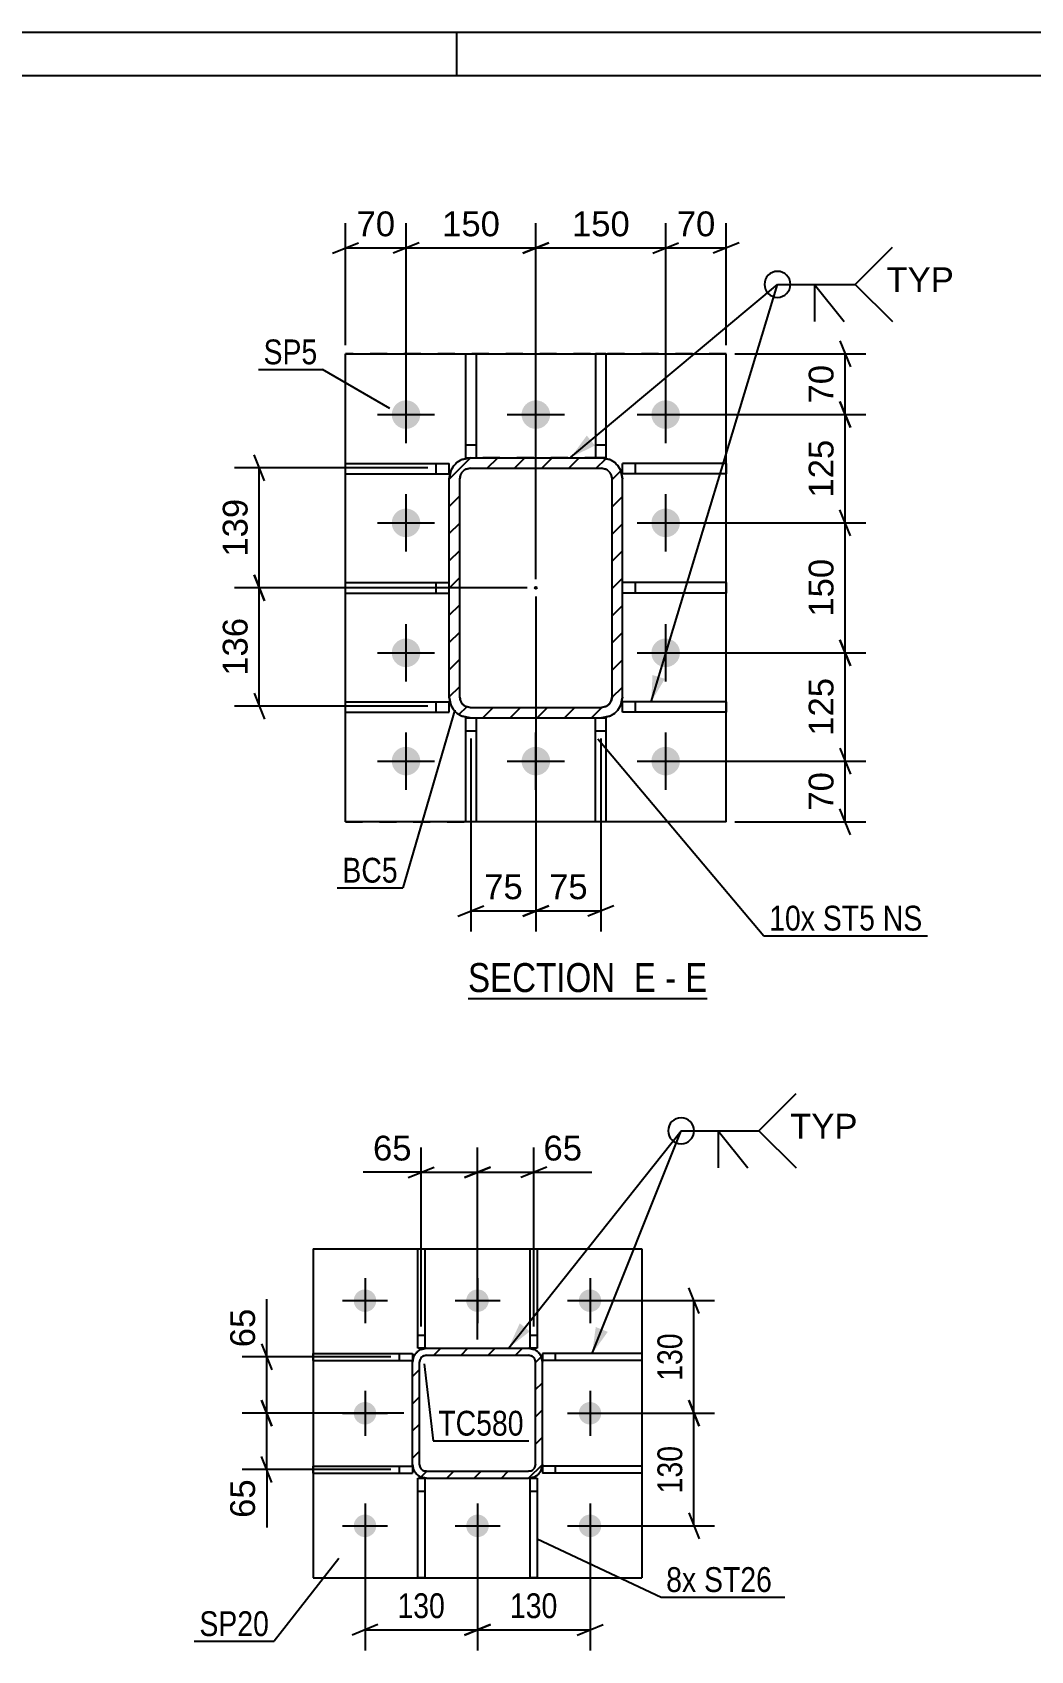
# Model space of a CAD drawing. Header units: millimetres. Extents: x 0 to 841, y 0 to 594.
# Drawn here: x 582 to 697.3, y 407.2 to 594 of the extents above; entities that cross this region are included whole.
import ezdxf

# ---------------------------------------------------------------- set-up
doc = ezdxf.new("R2010")
doc.units = ezdxf.units.MM
doc.linetypes.add('DXK_LINE_DOT2', pattern=[3.9198, 1.9599, -1.9599])
doc.linetypes.add('DXK_LINE_DOT3', pattern=[5.9187, 2.979, -0.9799, 0.9799, -0.9799])
doc.styles.add('Arial', font='ARIAL.TTF', dxfattribs={"height": 0.2})
doc.styles.add('Arial Narrow', font='ARIALN.TTF', dxfattribs={"height": 0.2})

# ---------------------------------------------------------------- blocks, each defined once
blk = doc.blocks.new('Unknown-814738463-1129')
at = {"color": 5, "linetype": 'Continuous'}
for p, q in [((841, 594), (0, 594)), ((631, 589), (631, 594)), ((836, 589), (5, 589))]:
    blk.add_line(p, q, dxfattribs=at)
blk = doc.blocks.new('Unknown-814738463-13 - 5033')
at = {"color": 6, "linetype": 'Continuous'}
blk.add_line((632.29, 482.46), (659.94, 482.46), dxfattribs=at)
at = {"color": 0, "linetype": 'Continuous'}
for points in [[(650.4, 483.21), (650.4, 486.71), (632.29, 486.71), (632.29, 483.21)], [(654.01, 483.21), (654.01, 486.71), (651.45, 486.71), (651.45, 483.21)], [(656.33, 483.21), (656.33, 486.71), (655.06, 486.71), (655.06, 483.21)], [(659.94, 483.21), (659.94, 486.71), (657.38, 486.71), (657.38, 483.21)]]:
    blk.add_wipeout(points, dxfattribs=at)
at = {"color": 7, "linetype": 'Continuous', "style": 'Arial Narrow'}
for s, p in [('SECTION ', (632.29, 483.21)), ('E', (651.45, 483.21)), ('E', (657.38, 483.21)), ('-', (655.06, 483.21))]:
    blk.add_text(s, height=3.34, dxfattribs=at).set_placement(p)
blk = doc.blocks.new('Bolt-814738463-5044 - 5033')
at = {"linetype": 'Continuous'}
for points in [[(623.48, 549.87, -1), (626.78, 549.87, -1)], [(638.48, 549.87, -1), (641.78, 549.87, -1)], [(653.48, 549.87, -1), (656.78, 549.87, -1)], [(623.48, 537.37, -1), (626.78, 537.37, -1)], [(653.48, 537.37, -1), (656.78, 537.37, -1)], [(623.48, 522.37, -1), (626.78, 522.37, -1)], [(653.48, 522.37, -1), (656.78, 522.37, -1)], [(623.48, 509.87, -1), (626.78, 509.87, -1)], [(638.48, 509.87, -1), (641.78, 509.87, -1)], [(653.48, 509.87, -1), (656.78, 509.87, -1)]]:
    blk.add_hatch(color=1, dxfattribs=at).paths.add_polyline_path(points)
at = {"color": 1, "linetype": 'Continuous'}
for p, q in [((625.13, 546.57), (625.13, 553.17)), ((640.13, 546.57), (640.13, 553.17)), ((655.13, 546.57), (655.13, 553.17)), ((621.83, 549.87), (628.43, 549.87)), ((636.83, 549.87), (643.43, 549.87)), ((651.83, 549.87), (658.43, 549.87)), ((625.13, 534.07), (625.13, 540.67)), ((655.13, 534.07), (655.13, 540.67)), ((621.83, 537.37), (628.43, 537.37)), ((651.83, 537.37), (658.43, 537.37)), ((625.13, 519.07), (625.13, 525.67)), ((655.13, 519.07), (655.13, 525.67)), ((621.83, 522.37), (628.43, 522.37)), ((651.83, 522.37), (658.43, 522.37)), ((625.13, 506.57), (625.13, 513.17)), ((640.13, 506.57), (640.13, 513.17)), ((655.13, 506.57), (655.13, 513.17)), ((621.83, 509.87), (628.43, 509.87)), ((636.83, 509.87), (643.43, 509.87)), ((651.83, 509.87), (658.43, 509.87))]:
    blk.add_line(p, q, dxfattribs=at)
blk = doc.blocks.new('Part-814738463-5057 - 5033')
at = {"color": 2, "linetype": 'Continuous'}
for p, q in [((648.23, 556.87), (647.03, 556.87)), ((647.03, 556.87), (647.03, 544.87)), ((648.23, 556.87), (648.23, 544.87)), ((648.23, 544.87), (647.74, 544.87))]:
    blk.add_line(p, q, dxfattribs=at)
at = {"color": 7, "linetype": 'DXK_LINE_DOT2'}
for p, q in [((647.03, 546.37), (648.23, 546.37)), ((647.74, 544.87), (647.03, 544.87)), ((647.03, 544.87), (647.03, 544.87))]:
    blk.add_line(p, q, dxfattribs=at)
blk = doc.blocks.new('Part-814738463-5062 - 5033')
at = {"color": 2, "linetype": 'Continuous'}
for p, q in [((632.03, 544.87), (632.03, 556.87)), ((632.03, 556.87), (633.23, 556.87)), ((633.23, 556.87), (633.23, 544.87)), ((632.03, 544.87), (632.53, 544.87))]:
    blk.add_line(p, q, dxfattribs=at)
at = {"color": 7, "linetype": 'DXK_LINE_DOT2'}
for p, q in [((632.03, 546.37), (633.23, 546.37)), ((632.53, 544.87), (633.23, 544.87)), ((633.23, 544.87), (633.23, 544.87))]:
    blk.add_line(p, q, dxfattribs=at)
blk = doc.blocks.new('Part-814738463-5067 - 5033')
at = {"color": 2, "linetype": 'Continuous'}
for p, q in [((647.03, 502.87), (647.03, 514.87)), ((647.03, 514.87), (648.23, 514.87)), ((648.23, 514.87), (648.23, 502.87)), ((648.23, 502.87), (647.03, 502.87))]:
    blk.add_line(p, q, dxfattribs=at)
at = {"color": 7, "linetype": 'DXK_LINE_DOT2'}
blk.add_line((647.03, 513.37), (648.23, 513.37), dxfattribs=at)
blk = doc.blocks.new('Part-814738463-5072 - 5033')
at = {"color": 2, "linetype": 'Continuous'}
for p, q in [((632.03, 502.87), (632.03, 514.87)), ((632.03, 514.87), (633.23, 514.87)), ((633.23, 514.87), (633.23, 502.87)), ((633.23, 502.87), (632.03, 502.87))]:
    blk.add_line(p, q, dxfattribs=at)
at = {"color": 7, "linetype": 'DXK_LINE_DOT2'}
blk.add_line((632.03, 513.37), (633.23, 513.37), dxfattribs=at)
blk = doc.blocks.new('Part-814738463-5077 - 5033')
at = {"color": 2, "linetype": 'Continuous'}
for p, q in [((618.13, 515.52), (618.13, 516.72)), ((618.13, 516.72), (630.13, 516.72)), ((630.13, 515.52), (630.13, 516.72)), ((618.13, 515.52), (630.13, 515.52))]:
    blk.add_line(p, q, dxfattribs=at)
at = {"color": 7, "linetype": 'DXK_LINE_DOT2'}
blk.add_line((628.63, 515.52), (628.63, 516.72), dxfattribs=at)
blk = doc.blocks.new('Part-814738463-5082 - 5033')
at = {"color": 2, "linetype": 'Continuous'}
for p, q in [((618.13, 543.02), (618.13, 544.22)), ((618.13, 544.22), (630.13, 544.22)), ((630.13, 543.02), (630.13, 544.22)), ((618.13, 543.02), (630.13, 543.02))]:
    blk.add_line(p, q, dxfattribs=at)
at = {"color": 7, "linetype": 'DXK_LINE_DOT2'}
blk.add_line((628.63, 543.02), (628.63, 544.22), dxfattribs=at)
blk = doc.blocks.new('Part-814738463-5087 - 5033')
at = {"color": 2, "linetype": 'Continuous'}
for p, q in [((618.13, 529.27), (618.13, 530.47)), ((618.13, 530.47), (630.13, 530.47)), ((618.13, 529.27), (630.13, 529.27))]:
    blk.add_line(p, q, dxfattribs=at)
at = {"color": 7, "linetype": 'DXK_LINE_DOT2'}
for p, q in [((628.63, 529.27), (628.63, 530.47)), ((630.13, 529.27), (630.13, 530.47))]:
    blk.add_line(p, q, dxfattribs=at)
blk = doc.blocks.new('Part-814738463-5092 - 5033')
at = {"color": 2, "linetype": 'Continuous'}
for p, q in [((662.13, 516.72), (650.13, 516.72)), ((650.13, 515.52), (650.13, 516.72)), ((662.13, 516.72), (662.13, 515.52)), ((662.13, 515.52), (650.13, 515.52))]:
    blk.add_line(p, q, dxfattribs=at)
at = {"color": 7, "linetype": 'DXK_LINE_DOT2'}
blk.add_line((651.63, 515.52), (651.63, 516.72), dxfattribs=at)
blk = doc.blocks.new('Part-814738463-5097 - 5033')
at = {"color": 2, "linetype": 'Continuous'}
for p, q in [((662.13, 544.22), (650.13, 544.22)), ((650.13, 543.02), (650.13, 544.22)), ((662.13, 544.22), (662.13, 543.02)), ((662.13, 543.02), (650.13, 543.02))]:
    blk.add_line(p, q, dxfattribs=at)
at = {"color": 7, "linetype": 'DXK_LINE_DOT2'}
blk.add_line((651.63, 543.02), (651.63, 544.22), dxfattribs=at)
blk = doc.blocks.new('Part-814738463-5102 - 5033')
at = {"color": 2, "linetype": 'Continuous'}
for p, q in [((662.13, 530.47), (650.13, 530.47)), ((662.13, 529.27), (650.13, 529.27)), ((662.13, 530.47), (662.13, 529.27))]:
    blk.add_line(p, q, dxfattribs=at)
at = {"color": 7, "linetype": 'DXK_LINE_DOT2'}
for p, q in [((650.13, 529.27), (650.13, 530.47)), ((651.63, 529.27), (651.63, 530.47))]:
    blk.add_line(p, q, dxfattribs=at)
blk = doc.blocks.new('Part-814738463-5107 - 5033')
at = {"color": 2, "linetype": 'Continuous'}
for p, q in [((618.13, 502.87), (618.13, 556.87)), ((618.13, 556.87), (662.13, 556.87)), ((662.13, 502.87), (662.13, 556.87)), ((662.13, 502.87), (618.13, 502.87))]:
    blk.add_line(p, q, dxfattribs=at)
at = {"color": 7, "linetype": 'DXK_LINE_DOT2'}
for p, q in [((662.13, 556.87), (618.13, 556.87)), ((618.13, 502.87), (633.23, 502.87))]:
    blk.add_line(p, q, dxfattribs=at)
blk = doc.blocks.new('Part-814738463-5113 - 5033')
at = {"linetype": 'Continuous'}
h = blk.add_hatch(dxfattribs=at)
h.set_pattern_fill('', scale=0.7, style=0, pattern_type=0)
h.set_pattern_definition([(45, (649.9517, 543.3884), (-1.57154, 1.57154), [])])
h.paths.add_polyline_path([(650.13, 542.47), (649.95, 543.39), (649.43, 544.17), (648.65, 544.69), (647.73, 544.87), (632.53, 544.87), (631.62, 544.69), (630.84, 544.17), (630.32, 543.39), (630.13, 542.47), (630.13, 517.27), (630.32, 516.35), (630.84, 515.57), (631.62, 515.05), (632.53, 514.87), (647.73, 514.87), (648.65, 515.05), (649.43, 515.57), (649.95, 516.35), (650.13, 517.27)])
h.paths.add_polyline_path([(648.84, 516.81), (648.58, 516.42), (648.19, 516.16), (647.73, 516.07), (632.53, 516.07), (632.08, 516.16), (631.69, 516.42), (631.43, 516.81), (631.33, 517.27), (631.33, 542.47), (631.43, 542.93), (631.69, 543.32), (632.08, 543.58), (632.53, 543.67), (647.73, 543.67), (648.19, 543.58), (648.58, 543.32), (648.84, 542.93), (648.93, 542.47), (648.93, 517.27)])
blk.add_hatch(color=246, dxfattribs=at).paths.add_polyline_path([(640.13, 529.77, -1), (640.13, 529.97, -1)])
at = {"color": 7, "linetype": 'DXK_LINE_DOT2'}
for p, q in [((631.62, 544.69), (632.53, 544.87)), ((632.53, 543.67), (632.08, 543.58)), ((647.73, 544.87), (632.53, 544.87)), ((632.53, 543.67), (647.73, 543.67)), ((647.73, 544.87), (648.65, 544.69)), ((648.19, 543.58), (647.73, 543.67)), ((630.13, 542.47), (630.32, 543.39)), ((630.13, 517.27), (630.13, 542.47)), ((631.43, 542.93), (631.33, 542.47)), ((631.33, 517.27), (631.33, 542.47)), ((648.93, 542.47), (648.84, 542.93)), ((648.93, 517.27), (648.93, 542.47)), ((649.95, 543.39), (650.13, 542.47)), ((650.13, 517.27), (650.13, 542.47)), ((630.32, 516.35), (630.13, 517.27)), ((631.33, 517.27), (631.43, 516.81)), ((632.08, 516.16), (632.53, 516.07)), ((632.53, 516.07), (647.73, 516.07)), ((647.73, 516.07), (648.19, 516.16)), ((648.84, 516.81), (648.93, 517.27)), ((650.13, 517.27), (649.95, 516.35)), ((632.53, 514.87), (631.62, 515.05)), ((632.53, 514.87), (647.73, 514.87)), ((648.65, 515.05), (647.73, 514.87))]:
    blk.add_line(p, q, dxfattribs=at)
at = {"color": 2, "linetype": 'Continuous'}
for p, q in [((632.53, 544.87), (631.62, 544.69)), ((632.08, 543.58), (632.53, 543.67)), ((632.53, 544.87), (647.73, 544.87)), ((632.53, 543.67), (647.73, 543.67)), ((648.65, 544.69), (647.73, 544.87)), ((647.73, 543.67), (648.19, 543.58)), ((630.32, 543.39), (630.13, 542.47)), ((630.13, 517.27), (630.13, 542.47)), ((631.33, 542.47), (631.43, 542.93)), ((631.33, 517.27), (631.33, 542.47)), ((648.84, 542.93), (648.93, 542.47)), ((648.93, 517.27), (648.93, 542.47)), ((650.13, 542.47), (649.95, 543.39)), ((650.13, 517.27), (650.13, 542.47)), ((630.13, 517.27), (630.32, 516.35)), ((631.43, 516.81), (631.33, 517.27)), ((632.53, 516.07), (632.08, 516.16)), ((632.53, 516.07), (647.73, 516.07)), ((648.19, 516.16), (647.73, 516.07)), ((648.93, 517.27), (648.84, 516.81)), ((649.95, 516.35), (650.13, 517.27)), ((631.62, 515.05), (632.53, 514.87)), ((632.53, 514.87), (647.73, 514.87)), ((647.73, 514.87), (648.65, 515.05))]:
    blk.add_line(p, q, dxfattribs=at)
at = {"color": 7, "linetype": 'DXK_LINE_DOT3'}
blk.add_line((640.13, 529.87), (640.13, 529.87), dxfattribs=at)
at = {"color": 246, "linetype": 'DXK_LINE_DOT2'}
blk.add_line((640.13, 529.87), (640.13, 529.87), dxfattribs=at)
at = {"color": 246, "linetype": 'Continuous'}
blk.add_circle((640.13, 529.87), 0.1, dxfattribs=at)
at = {"color": 7, "linetype": 'DXK_LINE_DOT2'}
for centre, radius, start, end in [((632.53, 542.47), 2.4, 112.5, 157.5), ((647.73, 542.47), 2.4, 22.5, 67.5), ((632.53, 542.47), 1.2, 112.5, 157.5), ((647.73, 542.47), 1.2, 22.5, 67.5), ((632.53, 517.27), 2.4, 202.5, 247.5), ((632.53, 517.27), 1.2, 202.5, 247.5), ((647.73, 517.27), 1.2, 292.5, 337.5), ((647.73, 517.27), 2.4, 292.5, 337.5)]:
    blk.add_arc(centre, radius, start, end, dxfattribs=at)
at = {"color": 2, "linetype": 'Continuous'}
for centre, radius, start, end in [((632.53, 542.47), 2.4, 112.5, 157.5), ((647.73, 542.47), 2.4, 22.5, 67.5), ((632.53, 542.47), 1.2, 112.5, 157.5), ((647.73, 542.47), 1.2, 22.5, 67.5), ((632.53, 517.27), 2.4, 202.5, 247.5), ((632.53, 517.27), 1.2, 202.5, 247.5), ((647.73, 517.27), 1.2, 292.5, 337.5), ((647.73, 517.27), 2.4, 292.5, 337.5)]:
    blk.add_arc(centre, radius, start, end, dxfattribs=at)
blk = doc.blocks.new('Bolt-814738463-1913 - 1904')
at = {"linetype": 'Continuous'}
for points in [[(621.69, 447.58, -1), (619.09, 447.58, -1)], [(634.69, 447.58, -1), (632.09, 447.58, -1)], [(647.69, 447.58, -1), (645.09, 447.58, -1)], [(621.69, 434.58, -1), (619.09, 434.58, -1)], [(647.69, 434.58, -1), (645.09, 434.58, -1)], [(621.69, 421.58, -1), (619.09, 421.58, -1)], [(634.69, 421.58, -1), (632.09, 421.58, -1)], [(647.69, 421.58, -1), (645.09, 421.58, -1)]]:
    blk.add_hatch(color=1, dxfattribs=at).paths.add_polyline_path(points)
at = {"color": 1, "linetype": 'Continuous'}
for p, q in [((620.39, 450.18), (620.39, 444.98)), ((633.39, 450.18), (633.39, 444.98)), ((646.39, 450.18), (646.39, 444.98)), ((617.79, 447.58), (622.99, 447.58)), ((630.79, 447.58), (635.99, 447.58)), ((643.79, 447.58), (648.99, 447.58)), ((620.39, 437.18), (620.39, 431.98)), ((646.39, 437.18), (646.39, 431.98)), ((617.79, 434.58), (622.99, 434.58)), ((643.79, 434.58), (648.99, 434.58)), ((620.39, 424.18), (620.39, 418.98)), ((633.39, 424.18), (633.39, 418.98)), ((646.39, 424.18), (646.39, 418.98)), ((617.79, 421.58), (622.99, 421.58)), ((630.79, 421.58), (635.99, 421.58)), ((643.79, 421.58), (648.99, 421.58))]:
    blk.add_line(p, q, dxfattribs=at)
blk = doc.blocks.new('Part-814738463-1969 - 1904')
at = {"color": 2, "linetype": 'Continuous'}
for p, q in [((626.49, 415.58), (626.49, 427.08)), ((626.49, 427.08), (627.29, 427.08)), ((627.29, 427.08), (627.29, 415.58)), ((627.29, 415.58), (626.49, 415.58))]:
    blk.add_line(p, q, dxfattribs=at)
at = {"color": 7, "linetype": 'DXK_LINE_DOT2'}
blk.add_line((626.49, 425.58), (627.29, 425.58), dxfattribs=at)
blk = doc.blocks.new('Part-814738463-1954 - 1904')
at = {"color": 2, "linetype": 'Continuous'}
for p, q in [((652.39, 428.48), (640.89, 428.48)), ((640.89, 428.48), (640.89, 427.68)), ((652.39, 428.48), (652.39, 427.68)), ((652.39, 427.68), (640.89, 427.68))]:
    blk.add_line(p, q, dxfattribs=at)
at = {"color": 7, "linetype": 'DXK_LINE_DOT2'}
blk.add_line((642.39, 427.68), (642.39, 428.48), dxfattribs=at)
blk = doc.blocks.new('Part-814738463-1939 - 1904')
at = {"color": 2, "linetype": 'Continuous'}
for p, q in [((614.39, 440.68), (614.39, 441.48)), ((614.39, 441.48), (625.89, 441.48)), ((625.89, 441.48), (625.89, 440.68)), ((614.39, 440.68), (625.89, 440.68))]:
    blk.add_line(p, q, dxfattribs=at)
at = {"color": 7, "linetype": 'DXK_LINE_DOT2'}
blk.add_line((624.39, 440.68), (624.39, 441.48), dxfattribs=at)
blk = doc.blocks.new('Part-814738463-2008 - 1904')
at = {"color": 2, "linetype": 'Continuous'}
for p, q in [((614.39, 453.58), (652.39, 453.58)), ((614.39, 453.58), (614.39, 415.58)), ((652.39, 453.58), (652.39, 415.58)), ((614.39, 415.58), (652.39, 415.58))]:
    blk.add_line(p, q, dxfattribs=at)
blk = doc.blocks.new('Part-814738463-1944 - 1904')
at = {"color": 2, "linetype": 'Continuous'}
for p, q in [((614.39, 427.68), (614.39, 428.48)), ((614.39, 428.48), (625.89, 428.48)), ((625.89, 428.48), (625.89, 427.68)), ((614.39, 427.68), (625.89, 427.68))]:
    blk.add_line(p, q, dxfattribs=at)
at = {"color": 7, "linetype": 'DXK_LINE_DOT2'}
blk.add_line((624.39, 427.68), (624.39, 428.48), dxfattribs=at)
blk = doc.blocks.new('Part-814738463-1949 - 1904')
at = {"color": 2, "linetype": 'Continuous'}
for p, q in [((652.39, 441.48), (640.89, 441.48)), ((640.89, 441.48), (640.89, 440.68)), ((652.39, 441.48), (652.39, 440.68)), ((652.39, 440.68), (640.89, 440.68))]:
    blk.add_line(p, q, dxfattribs=at)
at = {"color": 7, "linetype": 'DXK_LINE_DOT2'}
blk.add_line((642.39, 440.68), (642.39, 441.48), dxfattribs=at)
blk = doc.blocks.new('Part-814738463-1959 - 1904')
at = {"color": 2, "linetype": 'Continuous'}
for p, q in [((626.49, 442.08), (626.49, 453.58)), ((626.49, 453.58), (627.29, 453.58)), ((627.29, 453.58), (627.29, 442.08)), ((627.29, 442.08), (626.49, 442.08))]:
    blk.add_line(p, q, dxfattribs=at)
at = {"color": 7, "linetype": 'DXK_LINE_DOT2'}
blk.add_line((626.49, 443.58), (627.29, 443.58), dxfattribs=at)
blk = doc.blocks.new('Part-814738463-1964 - 1904')
at = {"color": 2, "linetype": 'Continuous'}
for p, q in [((639.49, 442.08), (639.49, 453.58)), ((639.49, 453.58), (640.29, 453.58)), ((640.29, 453.58), (640.29, 442.08)), ((640.29, 442.08), (639.49, 442.08))]:
    blk.add_line(p, q, dxfattribs=at)
at = {"color": 7, "linetype": 'DXK_LINE_DOT2'}
blk.add_line((639.49, 443.58), (640.29, 443.58), dxfattribs=at)
blk = doc.blocks.new('Part-814738463-1974 - 1904')
at = {"color": 2, "linetype": 'Continuous'}
for p, q in [((639.49, 415.58), (639.49, 427.08)), ((639.49, 427.08), (640.29, 427.08)), ((640.29, 427.08), (640.29, 415.58)), ((640.29, 415.58), (639.49, 415.58))]:
    blk.add_line(p, q, dxfattribs=at)
at = {"color": 7, "linetype": 'DXK_LINE_DOT2'}
blk.add_line((639.49, 425.58), (640.29, 425.58), dxfattribs=at)
blk = doc.blocks.new('Part-814738463-2042 - 1904')
at = {"linetype": 'Continuous'}
h = blk.add_hatch(dxfattribs=at)
h.set_pattern_fill('', scale=0.7, style=0, pattern_type=0)
h.set_pattern_definition([(45, (639.2857, 427.0769), (-1.57154, 1.57154), [])])
h.paths.add_polyline_path([(627.49, 427.08), (639.29, 427.08), (639.9, 427.2), (640.42, 427.55), (640.76, 428.06), (640.89, 428.68), (640.89, 440.48), (640.76, 441.09), (640.42, 441.61), (639.9, 441.96), (639.29, 442.08), (627.49, 442.08), (626.87, 441.96), (626.35, 441.61), (626.01, 441.09), (625.89, 440.48), (625.89, 428.68), (626.01, 428.06), (626.35, 427.55), (626.87, 427.2)])
h.paths.add_polyline_path([(626.75, 428.37), (626.69, 428.68), (626.69, 440.48), (626.75, 440.78), (626.92, 441.04), (627.18, 441.22), (627.49, 441.28), (639.29, 441.28), (639.59, 441.22), (639.85, 441.04), (640.02, 440.78), (640.09, 440.48), (640.09, 428.68), (640.02, 428.37), (639.85, 428.11), (639.59, 427.94), (639.29, 427.88), (627.49, 427.88), (627.18, 427.94), (626.92, 428.11)])
at = {"color": 7, "linetype": 'DXK_LINE_DOT2'}
for p, q in [((625.89, 440.48), (626.01, 441.09)), ((626.87, 441.96), (627.49, 442.08)), ((627.49, 441.28), (627.18, 441.22)), ((627.49, 442.08), (639.29, 442.08)), ((627.49, 441.28), (639.29, 441.28)), ((639.29, 442.08), (639.9, 441.96)), ((639.59, 441.22), (639.29, 441.28)), ((640.76, 441.09), (640.89, 440.48)), ((625.89, 428.68), (625.89, 440.48)), ((626.75, 440.78), (626.69, 440.48)), ((626.69, 428.68), (626.69, 440.48)), ((640.09, 440.48), (640.02, 440.78)), ((640.09, 428.68), (640.09, 440.48)), ((640.89, 428.68), (640.89, 440.48)), ((626.01, 428.06), (625.89, 428.68)), ((626.69, 428.68), (626.75, 428.37)), ((627.18, 427.94), (627.49, 427.88)), ((627.49, 427.88), (639.29, 427.88)), ((639.29, 427.88), (639.59, 427.94)), ((640.02, 428.37), (640.09, 428.68)), ((640.89, 428.68), (640.76, 428.06)), ((627.49, 427.08), (626.87, 427.2)), ((627.49, 427.08), (639.29, 427.08)), ((639.9, 427.2), (639.29, 427.08))]:
    blk.add_line(p, q, dxfattribs=at)
at = {"color": 2, "linetype": 'Continuous'}
for p, q in [((626.01, 441.09), (625.89, 440.48)), ((627.49, 442.08), (626.87, 441.96)), ((627.18, 441.22), (627.49, 441.28)), ((627.49, 442.08), (639.29, 442.08)), ((627.49, 441.28), (639.29, 441.28)), ((639.9, 441.96), (639.29, 442.08)), ((639.29, 441.28), (639.59, 441.22)), ((640.89, 440.48), (640.76, 441.09)), ((625.89, 428.68), (625.89, 440.48)), ((626.69, 440.48), (626.75, 440.78)), ((626.69, 428.68), (626.69, 440.48)), ((640.02, 440.78), (640.09, 440.48)), ((640.09, 428.68), (640.09, 440.48)), ((640.89, 428.68), (640.89, 440.48)), ((625.89, 428.68), (626.01, 428.06)), ((626.75, 428.37), (626.69, 428.68)), ((627.49, 427.88), (627.18, 427.94)), ((627.49, 427.88), (639.29, 427.88)), ((639.59, 427.94), (639.29, 427.88)), ((640.09, 428.68), (640.02, 428.37)), ((640.76, 428.06), (640.89, 428.68)), ((626.87, 427.2), (627.49, 427.08)), ((627.49, 427.08), (639.29, 427.08)), ((639.29, 427.08), (639.9, 427.2))]:
    blk.add_line(p, q, dxfattribs=at)
at = {"color": 7, "linetype": 'DXK_LINE_DOT3'}
blk.add_line((633.39, 434.58), (633.39, 434.58), dxfattribs=at)
at = {"color": 7, "linetype": 'DXK_LINE_DOT2'}
for centre, radius, start, end in [((627.49, 440.48), 1.6, 112.5, 157.5), ((627.49, 440.48), 0.8, 112.5, 157.5), ((639.29, 440.48), 0.8, 22.5, 67.5), ((639.29, 440.48), 1.6, 22.5, 67.5), ((627.49, 428.68), 1.6, 202.5, 247.5), ((627.49, 428.68), 0.8, 202.5, 247.5), ((639.29, 428.68), 0.8, 292.5, 337.5), ((639.29, 428.68), 1.6, 292.5, 337.5)]:
    blk.add_arc(centre, radius, start, end, dxfattribs=at)
at = {"color": 2, "linetype": 'Continuous'}
for centre, radius, start, end in [((627.49, 440.48), 1.6, 112.5, 157.5), ((627.49, 440.48), 0.8, 112.5, 157.5), ((639.29, 440.48), 0.8, 22.5, 67.5), ((639.29, 440.48), 1.6, 22.5, 67.5), ((627.49, 428.68), 1.6, 202.5, 247.5), ((627.49, 428.68), 0.8, 202.5, 247.5), ((639.29, 428.68), 0.8, 292.5, 337.5), ((639.29, 428.68), 1.6, 292.5, 337.5)]:
    blk.add_arc(centre, radius, start, end, dxfattribs=at)
blk = doc.blocks.new('StraightDimension-814738463-5288 - 5033')
at = {"color": 7, "linetype": 'Continuous'}
for p, q in [((663.13, 556.87), (678.27, 556.87)), ((675.27, 558.37), (676.47, 555.37)), ((675.87, 549.87), (675.87, 556.87)), ((676.47, 548.37), (675.27, 551.37)), ((656.13, 549.87), (678.27, 549.87))]:
    blk.add_line(p, q, dxfattribs=at)
at = {"color": 0}
blk.add_wipeout([(675.12, 556.19), (670.92, 556.19), (670.92, 550.55), (675.12, 550.55)], dxfattribs=at)
at = {"color": 3, "style": 'Arial'}
blk.add_text('70', height=2.865, rotation=90.0002, dxfattribs=at).set_placement((674.52, 551.15))
blk = doc.blocks.new('StraightDimension-814738463-5224 - 5033')
at = {"color": 7, "linetype": 'Continuous'}
for p, q in [((655.13, 550.87), (655.13, 571.96)), ((662.13, 557.87), (662.13, 571.96)), ((653.63, 568.51), (656.63, 569.71)), ((655.13, 569.11), (662.13, 569.11)), ((663.63, 569.71), (660.63, 568.51))]:
    blk.add_line(p, q, dxfattribs=at)
at = {"color": 0}
blk.add_wipeout([(661.46, 569.86), (661.46, 574.06), (655.81, 574.06), (655.81, 569.86)], dxfattribs=at)
at = {"color": 3, "style": 'Arial'}
blk.add_text('70', height=2.865, dxfattribs=at).set_placement((656.41, 570.46))
blk = doc.blocks.new('StraightDimension-814738463-5271 - 5033')
at = {"color": 7, "linetype": 'Continuous'}
for p, q in [((676.47, 520.87), (675.27, 523.87)), ((656.13, 522.37), (678.27, 522.37)), ((675.87, 509.87), (675.87, 522.37)), ((675.27, 511.37), (676.47, 508.37)), ((656.13, 509.87), (678.27, 509.87))]:
    blk.add_line(p, q, dxfattribs=at)
at = {"color": 0}
blk.add_wipeout([(675.12, 520.06), (670.92, 520.06), (670.92, 512.19), (675.12, 512.19)], dxfattribs=at)
at = {"color": 3, "style": 'Arial'}
blk.add_text('125', height=2.865, rotation=90.0002, dxfattribs=at).set_placement((674.52, 512.79))
blk = doc.blocks.new('StraightDimension-814738463-5188 - 5033')
at = {"color": 7, "linetype": 'Continuous'}
for p, q in [((640.13, 528.87), (640.13, 490.18)), ((632.63, 512.48), (632.63, 490.18)), ((631.13, 491.98), (634.13, 493.18)), ((632.63, 492.58), (640.13, 492.58)), ((641.63, 493.18), (638.63, 491.98))]:
    blk.add_line(p, q, dxfattribs=at)
at = {"color": 0}
blk.add_wipeout([(639.21, 493.33), (639.21, 497.53), (633.56, 497.53), (633.56, 493.33)], dxfattribs=at)
at = {"color": 3, "style": 'Arial'}
blk.add_text('75', height=2.865, dxfattribs=at).set_placement((634.16, 493.93))
blk = doc.blocks.new('StraightDimension-814738463-5247 - 5033')
at = {"color": 7, "linetype": 'Continuous'}
for p, q in [((640.13, 530.87), (640.13, 571.96)), ((655.13, 550.87), (655.13, 571.96)), ((641.63, 569.71), (638.63, 568.51)), ((640.13, 569.11), (655.13, 569.11)), ((653.63, 568.51), (656.63, 569.71))]:
    blk.add_line(p, q, dxfattribs=at)
at = {"color": 0}
blk.add_wipeout([(651.57, 569.86), (651.57, 574.06), (643.7, 574.06), (643.7, 569.86)], dxfattribs=at)
at = {"color": 3, "style": 'Arial'}
blk.add_text('150', height=2.865, dxfattribs=at).set_placement((644.3, 570.46))
blk = doc.blocks.new('StraightDimension-814738463-5261 - 5033')
at = {"color": 7, "linetype": 'Continuous'}
for p, q in [((675.27, 511.37), (676.47, 508.37)), ((656.13, 509.87), (678.27, 509.87)), ((675.87, 502.87), (675.87, 509.87)), ((663.13, 502.87), (678.27, 502.87)), ((676.47, 501.37), (675.27, 504.37))]:
    blk.add_line(p, q, dxfattribs=at)
at = {"color": 0}
blk.add_wipeout([(675.12, 509.19), (670.92, 509.19), (670.92, 503.55), (675.12, 503.55)], dxfattribs=at)
at = {"color": 3, "style": 'Arial'}
blk.add_text('70', height=2.865, rotation=90.0002, dxfattribs=at).set_placement((674.52, 504.15))
blk = doc.blocks.new('StraightDimension-814738463-5197 - 5033')
at = {"color": 7, "linetype": 'Continuous'}
for p, q in [((627.63, 543.73), (605.32, 543.73)), ((608.77, 542.23), (607.57, 545.23)), ((608.17, 529.87), (608.17, 543.73)), ((607.57, 531.37), (608.77, 528.37)), ((639.13, 529.87), (605.32, 529.87))]:
    blk.add_line(p, q, dxfattribs=at)
at = {"color": 0}
blk.add_wipeout([(607.42, 540.74), (603.22, 540.74), (603.22, 532.87), (607.42, 532.87)], dxfattribs=at)
at = {"color": 3, "style": 'Arial'}
blk.add_text('139', height=2.865, rotation=90.0002, dxfattribs=at).set_placement((606.82, 533.47))
blk = doc.blocks.new('StraightDimension-814738463-5214 - 5033')
at = {"color": 7, "linetype": 'Continuous'}
for p, q in [((618.13, 557.87), (618.13, 571.96)), ((625.13, 550.87), (625.13, 571.96)), ((616.63, 568.51), (619.63, 569.71)), ((618.13, 569.11), (625.13, 569.11)), ((626.63, 569.71), (623.63, 568.51))]:
    blk.add_line(p, q, dxfattribs=at)
at = {"color": 0}
blk.add_wipeout([(624.46, 569.86), (624.46, 574.06), (618.81, 574.06), (618.81, 569.86)], dxfattribs=at)
at = {"color": 3, "style": 'Arial'}
blk.add_text('70', height=2.865, dxfattribs=at).set_placement((619.41, 570.46))
blk = doc.blocks.new('StraightDimension-814738463-5180 - 5033')
at = {"color": 7, "linetype": 'Continuous'}
for p, q in [((640.13, 528.87), (640.13, 490.18)), ((647.63, 512.48), (647.63, 490.18)), ((638.63, 491.98), (641.63, 493.18)), ((640.13, 492.58), (647.63, 492.58)), ((649.13, 493.18), (646.13, 491.98))]:
    blk.add_line(p, q, dxfattribs=at)
at = {"color": 0}
blk.add_wipeout([(646.71, 493.33), (646.71, 497.53), (641.06, 497.53), (641.06, 493.33)], dxfattribs=at)
at = {"color": 3, "style": 'Arial'}
blk.add_text('75', height=2.865, dxfattribs=at).set_placement((641.66, 493.93))
blk = doc.blocks.new('StraightDimension-814738463-5205 - 5033')
at = {"color": 7, "linetype": 'Continuous'}
for p, q in [((608.77, 528.37), (607.57, 531.37)), ((639.13, 529.87), (605.32, 529.87)), ((608.17, 516.23), (608.17, 529.87)), ((607.57, 517.73), (608.77, 514.73)), ((627.63, 516.23), (605.32, 516.23))]:
    blk.add_line(p, q, dxfattribs=at)
at = {"color": 0}
blk.add_wipeout([(607.42, 526.99), (603.22, 526.99), (603.22, 519.12), (607.42, 519.12)], dxfattribs=at)
at = {"color": 3, "style": 'Arial'}
blk.add_text('136', height=2.865, rotation=90.0002, dxfattribs=at).set_placement((606.82, 519.72))
blk = doc.blocks.new('StraightDimension-814738463-5298 - 5033')
at = {"color": 7, "linetype": 'Continuous'}
for p, q in [((675.27, 551.37), (676.47, 548.37)), ((656.13, 549.87), (678.27, 549.87)), ((675.87, 537.37), (675.87, 549.87)), ((676.47, 535.87), (675.27, 538.87)), ((656.13, 537.37), (678.27, 537.37))]:
    blk.add_line(p, q, dxfattribs=at)
at = {"color": 0}
blk.add_wipeout([(675.12, 547.56), (670.92, 547.56), (670.92, 539.69), (675.12, 539.69)], dxfattribs=at)
at = {"color": 3, "style": 'Arial'}
blk.add_text('125', height=2.865, rotation=90.0002, dxfattribs=at).set_placement((674.52, 540.29))
blk = doc.blocks.new('StraightDimension-814738463-5234 - 5033')
at = {"color": 7, "linetype": 'Continuous'}
for p, q in [((625.13, 550.87), (625.13, 571.96)), ((640.13, 530.87), (640.13, 571.96)), ((626.63, 569.71), (623.63, 568.51)), ((625.13, 569.11), (640.13, 569.11)), ((638.63, 568.51), (641.63, 569.71))]:
    blk.add_line(p, q, dxfattribs=at)
at = {"color": 0}
blk.add_wipeout([(636.57, 569.86), (636.57, 574.06), (628.7, 574.06), (628.7, 569.86)], dxfattribs=at)
at = {"color": 3, "style": 'Arial'}
blk.add_text('150', height=2.865, dxfattribs=at).set_placement((629.3, 570.46))
blk = doc.blocks.new('StraightDimension-814738463-5281 - 5033')
at = {"color": 7, "linetype": 'Continuous'}
for p, q in [((676.47, 535.87), (675.27, 538.87)), ((656.13, 537.37), (678.27, 537.37)), ((675.87, 522.37), (675.87, 537.37)), ((675.27, 523.87), (676.47, 520.87)), ((656.13, 522.37), (678.27, 522.37))]:
    blk.add_line(p, q, dxfattribs=at)
at = {"color": 0}
blk.add_wipeout([(675.12, 533.81), (670.92, 533.81), (670.92, 525.94), (675.12, 525.94)], dxfattribs=at)
at = {"color": 3, "style": 'Arial'}
blk.add_text('150', height=2.865, rotation=90.0002, dxfattribs=at).set_placement((674.52, 526.54))
blk = doc.blocks.new('StraightDimension-814738463-2055 - 1904')
at = {"color": 7, "linetype": 'Continuous'}
for p, q in [((623.39, 441.08), (606.18, 441.08)), ((608.43, 442.58), (609.63, 439.58)), ((609.03, 434.58), (609.03, 441.08)), ((609.63, 433.08), (608.43, 436.08)), ((624.89, 434.58), (606.18, 434.58))]:
    blk.add_line(p, q, dxfattribs=at)
at = {"color": 0}
blk.add_wipeout([(608.28, 447.25), (604.08, 447.25), (604.08, 441.6), (608.28, 441.6)], dxfattribs=at)
at = {"color": 7, "linetype": 'Continuous'}
blk.add_line((609.03, 441.08), (609.03, 447.77), dxfattribs=at)
blk.add_line((609.03, 441.08), (609.03, 447.77), dxfattribs=at)
at = {"color": 3, "style": 'Arial'}
blk.add_text('65', height=2.865, rotation=90.0002, dxfattribs=at).set_placement((607.68, 442.2))
blk = doc.blocks.new('StraightDimension-814738463-2049 - 1904')
at = {"color": 7, "linetype": 'Continuous'}
for p, q in [((608.43, 436.08), (609.63, 433.08)), ((624.89, 434.58), (606.18, 434.58)), ((609.03, 428.08), (609.03, 434.58)), ((623.39, 428.08), (606.18, 428.08)), ((609.63, 426.58), (608.43, 429.58))]:
    blk.add_line(p, q, dxfattribs=at)
at = {"color": 0}
blk.add_wipeout([(608.28, 427.55), (604.08, 427.55), (604.08, 421.9), (608.28, 421.9)], dxfattribs=at)
at = {"color": 7, "linetype": 'Continuous'}
blk.add_line((609.03, 428.08), (609.03, 421.38), dxfattribs=at)
blk.add_line((609.03, 428.08), (609.03, 421.38), dxfattribs=at)
at = {"color": 3, "style": 'Arial'}
blk.add_text('65', height=2.865, rotation=90.0002, dxfattribs=at).set_placement((607.68, 422.5))
blk = doc.blocks.new('StraightDimension-814738463-2062 - 1904')
at = {"color": 7, "linetype": 'Continuous'}
for p, q in [((633.39, 443.08), (633.39, 465.26)), ((639.89, 444.58), (639.89, 465.26)), ((631.89, 461.81), (634.89, 463.01)), ((633.39, 462.41), (639.89, 462.41)), ((641.39, 463.01), (638.39, 461.81))]:
    blk.add_line(p, q, dxfattribs=at)
at = {"color": 0}
blk.add_wipeout([(646.06, 463.16), (646.06, 467.36), (640.41, 467.36), (640.41, 463.16)], dxfattribs=at)
at = {"color": 7, "linetype": 'Continuous'}
blk.add_line((639.89, 462.41), (646.58, 462.41), dxfattribs=at)
blk.add_line((639.89, 462.41), (646.58, 462.41), dxfattribs=at)
at = {"color": 3, "style": 'Arial'}
blk.add_text('65', height=2.865, dxfattribs=at).set_placement((641.01, 463.76))
blk = doc.blocks.new('StraightDimension-814738463-2066 - 1904')
at = {"color": 7, "linetype": 'Continuous'}
for p, q in [((626.89, 444.58), (626.89, 465.26)), ((633.39, 443.08), (633.39, 465.26)), ((625.39, 461.81), (628.39, 463.01)), ((626.89, 462.41), (633.39, 462.41)), ((634.89, 463.01), (631.89, 461.81))]:
    blk.add_line(p, q, dxfattribs=at)
at = {"color": 0}
blk.add_wipeout([(626.36, 463.16), (626.36, 467.36), (620.71, 467.36), (620.71, 463.16)], dxfattribs=at)
at = {"color": 7, "linetype": 'Continuous'}
blk.add_line((626.89, 462.41), (620.19, 462.41), dxfattribs=at)
blk.add_line((626.89, 462.41), (620.19, 462.41), dxfattribs=at)
at = {"color": 3, "style": 'Arial'}
blk.add_text('65', height=2.865, dxfattribs=at).set_placement((621.31, 463.76))
blk = doc.blocks.new('StraightDimension-814738463-7596 - 1904')
at = {"color": 7, "linetype": 'Continuous'}
for p, q in [((620.39, 420.58), (620.39, 407.18)), ((633.39, 420.58), (633.39, 407.18)), ((621.89, 410.18), (618.89, 408.98)), ((620.39, 409.58), (633.39, 409.58)), ((631.89, 408.98), (634.89, 410.18))]:
    blk.add_line(p, q, dxfattribs=at)
at = {"color": 0}
blk.add_wipeout([(630.23, 410.33), (630.23, 414.53), (623.54, 414.53), (623.54, 410.33)], dxfattribs=at)
at = {"color": 3, "style": 'Arial Narrow'}
blk.add_text('130', height=2.863, dxfattribs=at).set_placement((624.14, 410.93))
blk = doc.blocks.new('StraightDimension-814738463-7598 - 1904')
at = {"color": 7, "linetype": 'Continuous'}
for p, q in [((633.39, 420.58), (633.39, 407.18)), ((646.39, 420.58), (646.39, 407.18)), ((634.89, 410.18), (631.89, 408.98)), ((633.39, 409.58), (646.39, 409.58)), ((644.89, 408.98), (647.89, 410.18))]:
    blk.add_line(p, q, dxfattribs=at)
at = {"color": 0}
blk.add_wipeout([(643.23, 410.33), (643.23, 414.53), (636.54, 414.53), (636.54, 410.33)], dxfattribs=at)
at = {"color": 3, "style": 'Arial Narrow'}
blk.add_text('130', height=2.863, dxfattribs=at).set_placement((637.14, 410.93))
blk = doc.blocks.new('StraightDimension-814738463-7600 - 1904')
at = {"color": 7, "linetype": 'Continuous'}
for p, q in [((658.99, 433.08), (657.79, 436.08)), ((647.39, 434.58), (660.79, 434.58)), ((658.39, 421.58), (658.39, 434.58)), ((657.79, 423.08), (658.99, 420.08)), ((647.39, 421.58), (660.79, 421.58))]:
    blk.add_line(p, q, dxfattribs=at)
at = {"color": 0}
blk.add_wipeout([(657.64, 431.42), (653.44, 431.42), (653.44, 424.73), (657.64, 424.73)], dxfattribs=at)
at = {"color": 3, "style": 'Arial Narrow'}
blk.add_text('130', height=2.863, rotation=90.0002, dxfattribs=at).set_placement((657.04, 425.33))
blk = doc.blocks.new('StraightDimension-814738463-7602 - 1904')
at = {"color": 7, "linetype": 'Continuous'}
for p, q in [((658.99, 446.08), (657.79, 449.08)), ((647.39, 447.58), (660.79, 447.58)), ((658.39, 434.58), (658.39, 447.58)), ((657.79, 436.08), (658.99, 433.08)), ((647.39, 434.58), (660.79, 434.58))]:
    blk.add_line(p, q, dxfattribs=at)
at = {"color": 0}
blk.add_wipeout([(657.64, 444.42), (653.44, 444.42), (653.44, 437.73), (657.64, 437.73)], dxfattribs=at)
at = {"color": 3, "style": 'Arial Narrow'}
blk.add_text('130', height=2.863, rotation=90.0002, dxfattribs=at).set_placement((657.04, 438.33))
blk = doc.blocks.new('Mark-814738463-5103 - 5033')
at = {"color": 0}
blk.add_wipeout([(614.88, 555.68), (614.88, 558.68), (608.67, 558.68), (608.67, 555.68)], dxfattribs=at)
blk.add_wipeout([(614.88, 555.68), (614.88, 558.68), (608.67, 558.68), (608.67, 555.68)], dxfattribs=at)
at = {"color": 30, "linetype": 'Continuous'}
for p in [(608.07, 555.08), (623.27, 550.58)]:
    blk.add_line(p, (615.48, 555.08), dxfattribs=at)
at = {"color": 3, "style": 'Arial Narrow'}
blk.add_text('SP5', height=2.863, dxfattribs=at).set_placement((608.67, 555.68))
blk = doc.blocks.new('Mark-814738463-5109 - 5033')
at = {"color": 0}
blk.add_wipeout([(624.17, 495.84), (624.17, 498.84), (617.78, 498.84), (617.78, 495.84)], dxfattribs=at)
blk.add_wipeout([(624.17, 495.84), (624.17, 498.84), (617.78, 498.84), (617.78, 495.84)], dxfattribs=at)
at = {"color": 30, "linetype": 'Continuous'}
for p in [(630.76, 515.78), (617.18, 495.24)]:
    blk.add_line(p, (624.77, 495.24), dxfattribs=at)
at = {"color": 3, "style": 'Arial Narrow'}
blk.add_text('BC5', height=2.863, dxfattribs=at).set_placement((617.78, 495.84))
blk = doc.blocks.new('MarkSet-814738463-5365 - 5033')
at = {"color": 0}
blk.add_wipeout([(672.39, 490.31), (672.39, 493.31), (667.09, 493.31), (667.09, 490.31)], dxfattribs=at)
blk.add_wipeout([(672.39, 490.31), (672.39, 493.31), (667.09, 493.31), (667.09, 490.31)], dxfattribs=at)
at = {"color": 30, "linetype": 'Continuous'}
blk.add_line((647.31, 512.44), (666.49, 489.71), dxfattribs=at)
at = {"color": 3, "style": 'Arial Narrow'}
blk.add_text('10x', height=2.863, dxfattribs=at).set_placement((667.09, 490.31))
at = {"color": 0}
blk.add_wipeout([(679.32, 490.31), (679.32, 493.31), (673.29, 493.31), (673.29, 490.31)], dxfattribs=at)
blk.add_wipeout([(679.32, 490.31), (679.32, 493.31), (673.29, 493.31), (673.29, 490.31)], dxfattribs=at)
at = {"color": 3, "style": 'Arial Narrow'}
blk.add_text('ST5', height=2.863, dxfattribs=at).set_placement((673.29, 490.31))
at = {"color": 0}
blk.add_wipeout([(684.78, 490.31), (684.78, 493.31), (680.22, 493.31), (680.22, 490.31)], dxfattribs=at)
blk.add_wipeout([(684.78, 490.31), (684.78, 493.31), (680.22, 493.31), (680.22, 490.31)], dxfattribs=at)
at = {"color": 30, "linetype": 'Continuous'}
blk.add_line((666.49, 489.71), (685.38, 489.71), dxfattribs=at)
at = {"color": 3, "style": 'Arial Narrow'}
blk.add_text('NS', height=2.863, dxfattribs=at).set_placement((680.22, 490.31))
blk = doc.blocks.new('WeldMark-814738463-12093 - 5033')
at = {"linetype": 'Continuous'}
for points in [[(646.97, 546.3), (644.19, 544.95), (646.01, 547.45)], [(655.04, 519.37), (653.46, 516.72), (653.61, 519.81)]]:
    blk.add_hatch(color=30, dxfattribs=at).paths.add_polyline_path(points)
at = {"color": 30, "linetype": 'Continuous'}
for p, q in [((644.19, 544.95), (668.04, 564.91)), ((653.46, 516.72), (668.04, 564.91)), ((668.04, 564.91), (677.04, 564.91))]:
    blk.add_line(p, q, dxfattribs=at)
at = {"color": 3, "linetype": 'Continuous'}
for q in [(675.75, 560.63), (672.32, 560.63)]:
    blk.add_line((672.32, 564.91), q, dxfattribs=at)
for start, end in [(90, 270), (270, 90)]:
    blk.add_arc((668.04, 564.91), 1.5, start, end, dxfattribs=at)
at = {"color": 0, "linetype": 'Continuous'}
blk.add_wipeout([(688.41, 564.01), (688.41, 567.01), (680.64, 567.01), (680.64, 564.01)], dxfattribs=at)
blk.add_wipeout([(688.41, 564.01), (688.41, 567.01), (680.64, 567.01), (680.64, 564.01)], dxfattribs=at)
at = {"color": 3, "linetype": 'Continuous'}
for q in [(681.32, 569.2), (681.32, 560.63)]:
    blk.add_line((677.04, 564.91), q, dxfattribs=at)
at = {"color": 3, "linetype": 'Continuous', "style": 'Arial'}
blk.add_text('TYP', height=2.865, dxfattribs=at).set_placement((680.64, 564.01))
blk = doc.blocks.new('Mark-814738463-2038 - 1904')
at = {"color": 0}
blk.add_wipeout([(638.72, 432), (638.72, 435), (628.86, 435), (628.86, 432)], dxfattribs=at)
blk.add_wipeout([(638.72, 432), (638.72, 435), (628.86, 435), (628.86, 432)], dxfattribs=at)
at = {"color": 30, "linetype": 'Continuous'}
for p, q in [((627.23, 440.28), (628.26, 431.4)), ((628.26, 431.4), (639.32, 431.4))]:
    blk.add_line(p, q, dxfattribs=at)
at = {"color": 3, "style": 'Arial Narrow'}
blk.add_text('TC580', height=2.863, dxfattribs=at).set_placement((628.86, 432))
blk = doc.blocks.new('Mark-814738463-2004 - 1904')
at = {"color": 0}
blk.add_wipeout([(609.3, 408.86), (609.3, 411.86), (601.26, 411.86), (601.26, 408.86)], dxfattribs=at)
blk.add_wipeout([(609.3, 408.86), (609.3, 411.86), (601.26, 411.86), (601.26, 408.86)], dxfattribs=at)
at = {"color": 30, "linetype": 'Continuous'}
for p in [(617.37, 417.81), (600.66, 408.26)]:
    blk.add_line(p, (609.9, 408.26), dxfattribs=at)
at = {"color": 3, "style": 'Arial Narrow'}
blk.add_text('SP20', height=2.863, dxfattribs=at).set_placement((601.26, 408.86))
blk = doc.blocks.new('WeldMark-814738463-2080 - 1904')
at = {"linetype": 'Continuous'}
for points in [[(639.44, 444.03), (636.99, 442.15), (638.27, 444.96)], [(648.44, 443.98), (646.64, 441.48), (647.05, 444.54)]]:
    blk.add_hatch(color=30, dxfattribs=at).paths.add_polyline_path(points)
at = {"color": 30, "linetype": 'Continuous'}
for p, q in [((636.99, 442.15), (656.91, 467.19)), ((646.64, 441.48), (656.91, 467.19)), ((656.91, 467.19), (665.91, 467.19))]:
    blk.add_line(p, q, dxfattribs=at)
at = {"color": 3, "linetype": 'Continuous'}
for q in [(664.62, 462.91), (661.19, 462.91)]:
    blk.add_line((661.19, 467.19), q, dxfattribs=at)
for start, end in [(90, 270), (270, 90)]:
    blk.add_arc((656.91, 467.19), 1.5, start, end, dxfattribs=at)
at = {"color": 0, "linetype": 'Continuous'}
blk.add_wipeout([(677.28, 466.29), (677.28, 469.29), (669.51, 469.29), (669.51, 466.29)], dxfattribs=at)
blk.add_wipeout([(677.28, 466.29), (677.28, 469.29), (669.51, 469.29), (669.51, 466.29)], dxfattribs=at)
at = {"color": 3, "linetype": 'Continuous'}
for q in [(670.19, 471.48), (670.19, 462.91)]:
    blk.add_line((665.91, 467.19), q, dxfattribs=at)
at = {"color": 3, "linetype": 'Continuous', "style": 'Arial'}
blk.add_text('TYP', height=2.865, dxfattribs=at).set_placement((669.51, 466.29))
blk = doc.blocks.new('MarkSet-814738463-2117 - 1904')
at = {"color": 0}
blk.add_wipeout([(658.66, 413.95), (658.66, 416.95), (655.19, 416.95), (655.19, 413.95)], dxfattribs=at)
blk.add_wipeout([(658.66, 413.95), (658.66, 416.95), (655.19, 416.95), (655.19, 413.95)], dxfattribs=at)
at = {"color": 30, "linetype": 'Continuous'}
blk.add_line((640.29, 420.07), (654.59, 413.35), dxfattribs=at)
at = {"color": 3, "style": 'Arial Narrow'}
blk.add_text('8x', height=2.863, dxfattribs=at).set_placement((655.19, 413.95))
at = {"color": 0}
blk.add_wipeout([(667.41, 413.95), (667.41, 416.95), (659.56, 416.95), (659.56, 413.95)], dxfattribs=at)
blk.add_wipeout([(667.41, 413.95), (667.41, 416.95), (659.56, 416.95), (659.56, 413.95)], dxfattribs=at)
at = {"color": 30, "linetype": 'Continuous'}
blk.add_line((654.59, 413.35), (668.91, 413.35), dxfattribs=at)
at = {"color": 3, "style": 'Arial Narrow'}
blk.add_text('ST26', height=2.863, dxfattribs=at).set_placement((659.56, 413.95))

msp = doc.modelspace()

# ---------------------------------------------------------------- block references
for name in ['Unknown-814738463-1129', 'Part-814738463-5107 - 5033', 'Part-814738463-5062 - 5033', 'Part-814738463-5057 - 5033', 'Bolt-814738463-5044 - 5033', 'Part-814738463-5082 - 5033', 'Part-814738463-5113 - 5033', 'Part-814738463-5097 - 5033', 'Part-814738463-5087 - 5033', 'Part-814738463-5102 - 5033', 'Part-814738463-5077 - 5033', 'Part-814738463-5092 - 5033', 'Part-814738463-5072 - 5033', 'Part-814738463-5067 - 5033', 'Part-814738463-2008 - 1904', 'Part-814738463-1959 - 1904', 'Part-814738463-1964 - 1904', 'Bolt-814738463-1913 - 1904', 'Part-814738463-1939 - 1904', 'Part-814738463-2042 - 1904', 'Part-814738463-1949 - 1904', 'Part-814738463-1944 - 1904', 'Part-814738463-1954 - 1904', 'Part-814738463-1969 - 1904', 'Part-814738463-1974 - 1904']:
    msp.add_blockref(name, (0, 0))

# ---------------------------------------------------------------- next in the draw order: block references
for name in ['StraightDimension-814738463-5214 - 5033', 'StraightDimension-814738463-5288 - 5033', 'StraightDimension-814738463-5188 - 5033', 'StraightDimension-814738463-5271 - 5033', 'Unknown-814738463-13 - 5033', 'StraightDimension-814738463-2062 - 1904', 'StraightDimension-814738463-2055 - 1904', 'Mark-814738463-2038 - 1904', 'Mark-814738463-2004 - 1904']:
    msp.add_blockref(name, (0, 0))

# ---------------------------------------------------------------- next in the draw order: block references
for name in ['StraightDimension-814738463-5224 - 5033', 'StraightDimension-814738463-5261 - 5033', 'StraightDimension-814738463-2066 - 1904', 'StraightDimension-814738463-2049 - 1904']:
    msp.add_blockref(name, (0, 0))

# ---------------------------------------------------------------- next in the draw order: block references
for name in ['StraightDimension-814738463-5247 - 5033', 'StraightDimension-814738463-7596 - 1904']:
    msp.add_blockref(name, (0, 0))

# ---------------------------------------------------------------- next in the draw order: block references
for name in ['StraightDimension-814738463-5298 - 5033', 'StraightDimension-814738463-5197 - 5033', 'StraightDimension-814738463-7598 - 1904']:
    msp.add_blockref(name, (0, 0))

# ---------------------------------------------------------------- next in the draw order: block references
for name in ['StraightDimension-814738463-5281 - 5033', 'StraightDimension-814738463-5180 - 5033', 'StraightDimension-814738463-7600 - 1904']:
    msp.add_blockref(name, (0, 0))

# ---------------------------------------------------------------- next in the draw order: block references
for name in ['WeldMark-814738463-12093 - 5033', 'StraightDimension-814738463-5205 - 5033', 'MarkSet-814738463-5365 - 5033', 'StraightDimension-814738463-7602 - 1904', 'MarkSet-814738463-2117 - 1904']:
    msp.add_blockref(name, (0, 0))

# ---------------------------------------------------------------- next in the draw order: block references
for name in ['StraightDimension-814738463-5234 - 5033', 'Mark-814738463-5109 - 5033', 'WeldMark-814738463-2080 - 1904']:
    msp.add_blockref(name, (0, 0))

# ---------------------------------------------------------------- next in the draw order: block references
msp.add_blockref('Mark-814738463-5103 - 5033', (0, 0))

doc.saveas('drawing.dxf')
